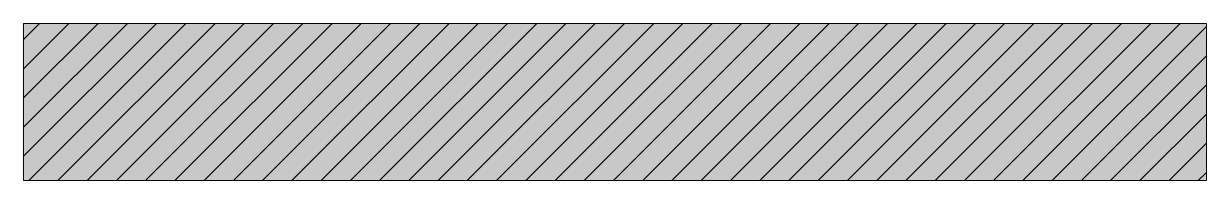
# Model space of a CAD drawing. Header units: metres. Extents: x 0 to 286, y -38 to 0.
import ezdxf

# ---------------------------------------------------------------- set-up
doc = ezdxf.new("R2010")
doc.units = ezdxf.units.M
doc.layers.add('A-DETL-GENF', color=92, linetype='Continuous', lineweight=18)
doc.layers.add('A-DETL-MEDM', color=33, linetype='Continuous', lineweight=18)

# ---------------------------------------------------------------- blocks, each defined once
blk = doc.blocks.new('00 hout_rechthoekig_sls - SLS 38x286-4309855-00_0 Basismaterialen')
at = {"layer": 'A-DETL-GENF', "lineweight": 13}
blk.add_hatch(color=256, dxfattribs=at).paths.add_polyline_path([(0, -38), (286, -38), (286, 0), (0, 0)])
at = {"layer": 'A-DETL-MEDM', "lineweight": 13}
h = blk.add_hatch(dxfattribs=at)
h.set_pattern_fill('FP_608', color=256, style=0, pattern_type=2)
h.set_pattern_definition([(45, (4865, -4889.867), (-3.535534, 3.535534), [])])
h.paths.add_polyline_path([(0, -38), (286, -38), (286, 0), (0, 0)])
at = {"layer": 'A-DETL-MEDM'}
for p, q in [((0, 0), (286, 0)), ((0, -38), (0, 0)), ((286, 0), (286, -38)), ((286, 0), (286, -38)), ((286, 0), (286, -38)), ((286, -38), (0, -38)), ((286, -38), (0, -38))]:
    blk.add_line(p, q, dxfattribs=at)

msp = doc.modelspace()

# ---------------------------------------------------------------- block references
msp.add_blockref('00 hout_rechthoekig_sls - SLS 38x286-4309855-00_0 Basismaterialen', (0, 0))

doc.saveas('drawing.dxf')
